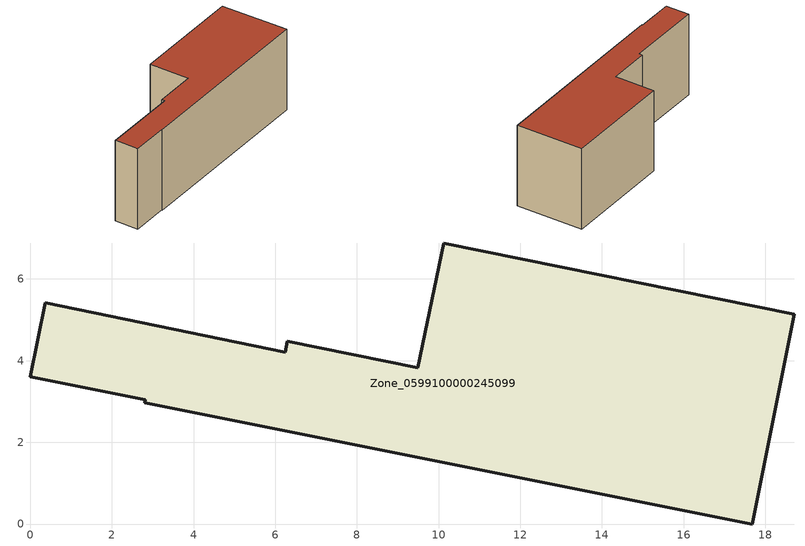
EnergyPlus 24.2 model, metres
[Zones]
Zone_0599100000245099
 floor ground (C_G): 0.37,5.41 6.24,4.21 6.29,4.47 9.49,3.82 10.12,6.88 18.71,5.14 17.68,0 2.81,2.97 2.82,3.04 0,3.61 z0
 wall outside (C_F): 2.82,3.04 2.81,2.97 17.68,0 18.71,5.14 10.12,6.88 9.49,3.82 6.29,4.47 6.24,4.21 0.37,5.41 0,3.61 2.82,3.04 z0:6.49
 roof outside (C_R): 6.24,4.21 0.37,5.41 0,3.61 2.82,3.04 2.81,2.97 17.68,0 18.71,5.14 10.12,6.88 9.49,3.82 6.29,4.47 z6.49
[BUILDING]
Pand.0599100000245099: North Axis=0; Terrain=City; Loads Convergence Tolerance Value=0.04; Temperature Convergence Tolerance Value=0.4; Solar Distribution=FullExterior; Maximum Number of Warmup Days=25; Minimum Number of Warmup Days=1
[Site:Location]
Rotterdam.The.Hague.AP_ZH_NLD Design_Conditions: Latitude=51.96; Longitude=4.45; Time Zone=1; Elevation=-4.5
[SITE:GROUNDTEMPERATURE:BUILDINGSURFACE]
18, 18, 18, 18, 18, 18, 18, 18, 18, 18, 18, 18
[MATERIAL] Thermal Absorptance=0.9; Solar Absorptance=0.7; Visible Absorptance=0.7
Name | Roughness | Thickness | Conductivity | Density | Specific Heat
G.TI.1946 | MediumSmooth | 0.15 | 1 | 540 | 1210
F.TI.1946 | Rough | 0.3 | 0.857143 | 1920 | 840
R.TI.1946 | MediumRough | 0.2 | 0.1 | 1500 | 1000
[CONSTRUCTION]
C_G: G.TI.1946
C_F: F.TI.1946
C_R: R.TI.1946
[ZONE]
Zone_0599100000245099: Type=1; Multiplier=1; Ceiling Height=Autocalculate; Volume=Autocalculate; Floor Area=autocalculate; Part of Total Floor Area=Yes
[ZONEINFILTRATION:DESIGNFLOWRATE]
Infil_Zone_0599100000245099: Zone or ZoneList or Space or SpaceList=Zone_0599100000245099; Schedule=AlwaysOn; Design Flow Rate Calculation Method=Flow/Area; Flow Rate per Floor Area=0.003; Constant Term Coefficient=1; Temperature Term Coefficient=0; Velocity Term Coefficient=0; Velocity Squared Term Coefficient=0
[HVACTEMPLATE:ZONE:IDEALLOADSAIRSYSTEM]
Zone_0599100000245099: Maximum Heating Supply Air Temperature=50; Minimum Cooling Supply Air Temperature=13; Maximum Heating Supply Air Humidity Ratio=0.0156; Minimum Cooling Supply Air Humidity Ratio=0.0077; Heating Limit=NoLimit; Cooling Limit=NoLimit; Dehumidification Control Type=ConstantSensibleHeatRatio; Cooling Sensible Heat Ratio=0.7; Dehumidification Setpoint=60; Humidification Control Type=None; Humidification Setpoint=30; Outdoor Air Method=None; Outdoor Air Flow Rate per Person=0.00944; Outdoor Air Flow Rate per Zone Floor Area=0; Outdoor Air Flow Rate per Zone=0; Demand Controlled Ventilation Type=None; Outdoor Air Economizer Type=NoEconomizer; Heat Recovery Type=None; Sensible Heat Recovery Effectiveness=0.7; Latent Heat Recovery Effectiveness=0.65
[ZONECONTROL:THERMOSTAT]
ThermostatControl_Zone_0599100000245099: Zone or ZoneList=Zone_0599100000245099; Control Type Schedule=DualSetpointControlType; Control 1=Thermostat_Zone_0599100000245099; Temperature Difference Between Cutout And Setpoint=0
[THERMOSTATSETPOINT:DUALSETPOINT]
Thermostat_Zone_0599100000245099: Heating Setpoint Temperature Schedule=HeatingSetpoint_Zone_0599100000245099; Cooling Setpoint Temperature Schedule=CoolingSetpoint_Zone_0599100000245099
[SCHEDULE:COMPACT]
HeatingSetpoint_Zone_0599100000245099: Through: 12/31, For: AllDays, Until: 24:00, 21
CoolingSetpoint_Zone_0599100000245099: Through: 12/31, For: AllDays, Until: 24:00, 24
DualSetpointControlType: Through: 12/31, For: AllDays, Until: 24:00, 4
AlwaysOn: Through: 12/31, For: AllDays, Until: 24:00, 1
